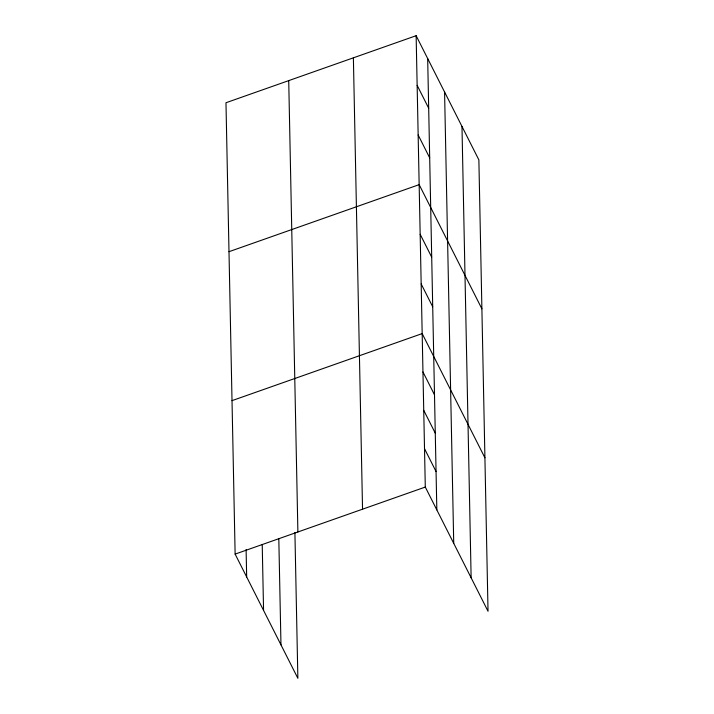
<?xml version="1.0" encoding="UTF-8"?>
<svg xmlns="http://www.w3.org/2000/svg" width="714" height="714" viewBox="0 0 714 714"><rect width="100%" height="100%" fill="white"/><g stroke="black" fill="none" stroke-linecap="round" stroke-linejoin="round"><path stroke-width="1.07" d="M416.137 35.7L425.294 487.064L488.028 611.255L478.871 159.891L416.137 35.7L225.972 102.745L235.129 554.109L297.863 678.3L294.909 532.51M228.989 251.694L419.163 184.649L481.896 308.841M232.014 400.643L422.179 333.599L484.913 457.79M235.129 554.109L425.294 487.064M417.146 85.35L428.686 108.189M418.154 135L429.685 157.839M420.171 234.299L431.702 257.138M421.171 283.949L432.711 306.788M422.965 371.967L434.496 394.806M423.741 410.336L435.281 433.175M424.518 448.704L436.058 471.543M461.976 126.44L471.133 577.813M444.572 91.981L453.729 543.354M427.677 58.539L436.834 509.903M353.385 57.825L362.542 509.189M288.724 80.62L297.89 531.984M278.808 538.526L280.968 644.858M262.225 544.621L263.564 610.399M246.107 549.548L246.669 576.948"/></g></svg>
